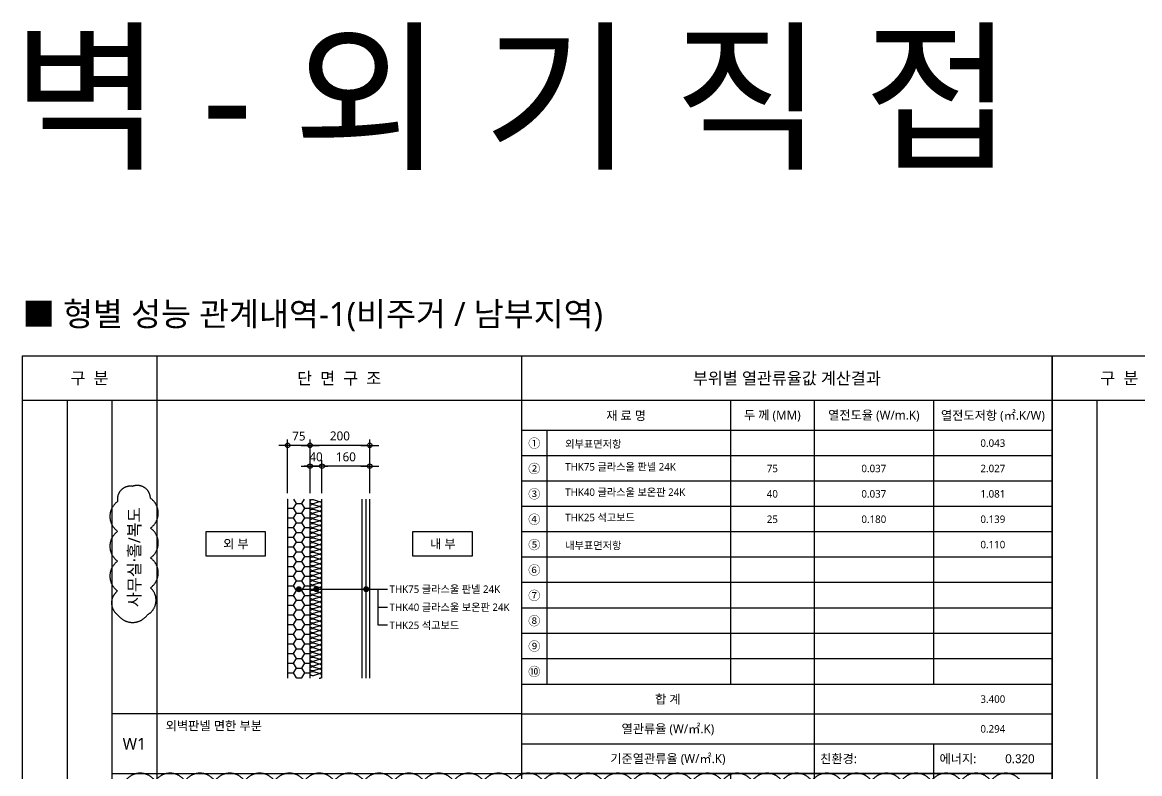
# Model space of a CAD drawing. Header units: millimetres. Extents: x 17329847 to 17386789, y -19727600 to -19720590.
# Drawn here: x 17329847 to 17333590, y -19723219 to -19720702 of the extents above; entities that cross this region are included whole.
import ezdxf
from ezdxf.enums import TextEntityAlignment as Align

# ---------------------------------------------------------------- set-up
doc = ezdxf.new("R2010")
doc.units = ezdxf.units.MM
doc.header["$LTSCALE"] = 100
doc.header["$MEASUREMENT"] = 0
doc.header["$PDMODE"] = 1
doc.header["$PDSIZE"] = -10
doc.linetypes.add('ACAD_ISO03W100', pattern=[30, 12, -18])
doc.layers.get('0').update_dxf_attribs({"linetype": 'CONTINUOUS'})
doc.layers.get('DEFPOINTS').update_dxf_attribs({"color": 171, "linetype": 'CONTINUOUS'})
for name, color, linetype in [('AA-MKXM', 7, 'CONTINUOUS'), ('AA-XXXX-TEXT', 3, 'CONTINUOUS'), ('DIM', 7, 'CONTINUOUS'), ('FIN(패널-T50 글라스울)', 6, 'CONTINUOUS'), ('HAT', 253, 'CONTINUOUS'), ('INS', 8, 'CONTINUOUS'), ('LEADER', 7, 'CONTINUOUS'), ('T-TEXT', 7, 'CONTINUOUS'), ('TEXT', 3, 'CONTINUOUS'), ('TEXT(실명)', 7, 'CONTINUOUS'), ('TEXT1-일반글씨', 3, 'CONTINUOUS'), ('TEXT2-제목', 7, 'CONTINUOUS'), ('WALL-석고보드', 7, 'CONTINUOUS'), ('도면폼', 7, 'CONTINUOUS')]:
    doc.layers.add(name, color=color, linetype=linetype)
doc.layers.add('VE변경사항적용-20220616', color=10, linetype='CONTINUOUS', plot=False)
doc.styles.add('@나눔바른고딕', font='NanumBarunGothic.ttf')
doc.styles.add('굴림', font='')
doc.styles.add('나눔바른고딕', font='NanumBarunGothic.ttf')
doc.styles.get('굴림').set_extended_font_data('Gulim')
doc.dimstyles.new('10 NDIM', dxfattribs={"dimscale": 10, "dimtxt": 3, "dimasz": 1, "dimexe": 2, "dimexo": 2, "dimgap": 1.5, "dimtad": 1, "dimdec": 0, "dimrnd": 0.25, "dimdsep": 46, "dimtxsty": '나눔바른고딕', "dimblk": 'DOT0', "dimcen": 1, "dimdle": 8, "dimclrd": 7, "dimclre": 7, "dimclrt": 7, "dimadec": 0, "dimazin": 0, "dimtfac": 1, "dimtdec": 0, "dimtix": 1, "dimtmove": 2, "dimatfit": 3, "dimldrblk": 'DOT0', "dimfxl": 1, "dimtolj": 1, "dimtzin": 0, "dimlwd": -1, "dimlwe": -1, "dimarcsym": 0})

# ---------------------------------------------------------------- blocks, each defined once
blk = doc.blocks.new('BOX1')
at = {"layer": '도면폼', "ltscale": 1000}
blk.add_line((1777.5, 1250), (0, 1250), dxfattribs=at)
at = {"layer": '도면폼', "color": 4, "ltscale": 1000}
for p, q in [((700, 1250), (700, 300)), ((980, 1250), (980, 0)), ((1380, 1250), (1380, 300)), ((1777.5, 1150), (0, 1150)), ((85, 1150), (85, 300)), ((0, 300), (1777.5, 300)), ((0, 200), (1777.5, 200)), ((0, 100), (1777.5, 100)), ((1380, 100), (1380, 0))]:
    blk.add_line(p, q, dxfattribs=at)
at = {"layer": '도면폼', "color": 8}
for p, q in [((1777.5, 1065), (0, 1065)), ((1777.5, 980), (0, 980)), ((1777.5, 895), (0, 895)), ((1777.5, 810), (0, 810)), ((1777.5, 725), (0, 725)), ((1777.5, 640), (0, 640)), ((1777.5, 555), (0, 555)), ((1777.5, 470), (0, 470)), ((1777.5, 385), (0, 385))]:
    blk.add_line(p, q, dxfattribs=at)
at = {"layer": 'TEXT1-일반글씨', "style": '나눔바른고딕'}
for s, p in [('재 료 명', (350, 1200)), ('두 께 (MM)', (840, 1200)), ('열전도율 (W/m.K)', (1180, 1200)), ('열전도저항 (㎡.K/W)', (1578.8, 1200)), ('①', (42.5, 1107.5)), ('②', (42.5, 1022.5)), ('③', (42.5, 937.5)), ('④', (42.5, 852.5)), ('⑤', (42.5, 767.5)), ('⑥', (42.5, 682.5)), ('⑦', (42.5, 597.5)), ('⑧', (42.5, 512.5)), ('⑨', (42.5, 427.5)), ('⑩', (42.5, 342.5)), ('합 계', (490, 250)), ('열관류율 (W/㎡.K)', (490, 150)), ('기준열관류율 (W/㎡.K)', (490, 50))]:
    blk.add_text(s, height=30, dxfattribs=at).set_placement(p, align=Align.MIDDLE)
for s, p in [('친환경:', (1000, 50)), ('에너지:', (1400, 50))]:
    blk.add_text(s, height=30, dxfattribs=at).set_placement(p, align=Align.MIDDLE_LEFT)
blk = doc.blocks.new('DOT0')
blk.add_line((-3, 0), (3, 0))
at = {"color": 6}
blk.add_circle((0, 0), 0.75, dxfattribs=at)
blk = doc.blocks.new('*D26')
at = {"layer": 'DEFPOINTS', "color": 0, "transparency": 16777216}
for p in [(17330736.2, -19722119.3), (17330736.2, -19722299.3), (17330811.2, -19722299.3)]:
    blk.add_point(p, dxfattribs=at)
at = {"layer": 'DIM', "color": 7, "transparency": 16777216}
for p, q in [((17330736.2, -19722279.3), (17330736.2, -19722099.3)), ((17330801.2, -19722119.3), (17330746.2, -19722119.3)), ((17330811.2, -19722279.3), (17330811.2, -19722099.3))]:
    blk.add_line(p, q, dxfattribs=at)
at = {"layer": 'DIM', "color": 7, "transparency": 16777216, "xscale": 10, "yscale": 10, "zscale": 10, "rotation": 180}
blk.add_blockref('DOT0', (17330736.2, -19722119.3), dxfattribs=at)
at = {"layer": 'DIM', "color": 7, "transparency": 16777216, "xscale": 10, "yscale": 10, "zscale": 10}
blk.add_blockref('DOT0', (17330811.2, -19722119.3), dxfattribs=at)
at = {"layer": 'DIM', "color": 7, "transparency": 16777216, "insert": (17330773.7, -19722088.3), "char_height": 30, "attachment_point": 5, "style": '나눔바른고딕'}
blk.add_mtext('\\A1;75', dxfattribs=at)
blk = doc.blocks.new('*D27')
at = {"layer": 'DEFPOINTS', "color": 0, "transparency": 16777216}
for p in [(17330811.2, -19722189.3), (17330811.2, -19722299.3), (17330851.2, -19722299.3)]:
    blk.add_point(p, dxfattribs=at)
at = {"layer": 'DIM', "color": 7, "transparency": 16777216}
for p, q in [((17330811.2, -19722279.3), (17330811.2, -19722169.3)), ((17330851.2, -19722279.3), (17330851.2, -19722169.3)), ((17330801.2, -19722189.3), (17330791.2, -19722189.3)), ((17330851.2, -19722189.3), (17330811.2, -19722189.3)), ((17330861.2, -19722189.3), (17330871.2, -19722189.3))]:
    blk.add_line(p, q, dxfattribs=at)
at = {"layer": 'DIM', "color": 7, "transparency": 16777216, "xscale": 10, "yscale": 10, "zscale": 10}
blk.add_blockref('DOT0', (17330811.2, -19722189.3), dxfattribs=at)
at = {"layer": 'DIM', "color": 7, "transparency": 16777216, "xscale": 10, "yscale": 10, "zscale": 10, "rotation": 180}
blk.add_blockref('DOT0', (17330851.2, -19722189.3), dxfattribs=at)
at = {"layer": 'DIM', "color": 7, "transparency": 16777216, "insert": (17330831.2, -19722158), "char_height": 30, "attachment_point": 5, "style": '나눔바른고딕'}
blk.add_mtext('\\A1;40', dxfattribs=at)
blk = doc.blocks.new('*D28')
at = {"layer": 'DEFPOINTS', "color": 0, "transparency": 16777216}
for p in [(17330811.2, -19722119.3), (17330811.2, -19722299.3), (17331011.2, -19722299.3)]:
    blk.add_point(p, dxfattribs=at)
at = {"layer": 'DIM', "color": 7, "transparency": 16777216}
for p, q in [((17330811.2, -19722279.3), (17330811.2, -19722099.3)), ((17331001.2, -19722119.3), (17330821.2, -19722119.3)), ((17331011.2, -19722279.3), (17331011.2, -19722099.3))]:
    blk.add_line(p, q, dxfattribs=at)
at = {"layer": 'DIM', "color": 7, "transparency": 16777216, "xscale": 10, "yscale": 10, "zscale": 10, "rotation": 180}
blk.add_blockref('DOT0', (17330811.2, -19722119.3), dxfattribs=at)
at = {"layer": 'DIM', "color": 7, "transparency": 16777216, "xscale": 10, "yscale": 10, "zscale": 10}
blk.add_blockref('DOT0', (17331011.2, -19722119.3), dxfattribs=at)
at = {"layer": 'DIM', "color": 7, "transparency": 16777216, "insert": (17330911.2, -19722088), "char_height": 30, "attachment_point": 5, "style": '나눔바른고딕'}
blk.add_mtext('\\A1;200', dxfattribs=at)
blk = doc.blocks.new('*D29')
at = {"layer": 'DEFPOINTS', "color": 0, "transparency": 16777216}
for p in [(17330851.2, -19722189.3), (17330851.2, -19722299.3), (17331011.2, -19722299.3)]:
    blk.add_point(p, dxfattribs=at)
at = {"layer": 'DIM', "color": 7, "transparency": 16777216}
for p, q in [((17330851.2, -19722279.3), (17330851.2, -19722169.3)), ((17331011.2, -19722279.3), (17331011.2, -19722169.3)), ((17331001.2, -19722189.3), (17330861.2, -19722189.3))]:
    blk.add_line(p, q, dxfattribs=at)
at = {"layer": 'DIM', "color": 7, "transparency": 16777216, "xscale": 10, "yscale": 10, "zscale": 10, "rotation": 180}
blk.add_blockref('DOT0', (17330851.2, -19722189.3), dxfattribs=at)
at = {"layer": 'DIM', "color": 7, "transparency": 16777216, "xscale": 10, "yscale": 10, "zscale": 10}
blk.add_blockref('DOT0', (17331011.2, -19722189.3), dxfattribs=at)
at = {"layer": 'DIM', "color": 7, "transparency": 16777216, "insert": (17330931.2, -19722158), "char_height": 30, "attachment_point": 5, "style": '나눔바른고딕'}
blk.add_mtext('\\A1;160', dxfattribs=at)

msp = doc.modelspace()

# ---------------------------------------------------------------- hatches: boundary and pattern name
at = {"layer": 'HAT', "ltscale": 1000}
h = msp.add_hatch(dxfattribs=at)
h.set_pattern_fill('HONEY', color=256, scale=150)
h.set_pattern_definition([(0, (17329359.192, -19720917.2), (28.125, 16.23798), [18.75, -37.5]), (120, (17329359.192, -19720917.2), (-28.125, 16.23798), [18.75, -37.5]), (60, (17329359.192, -19720917.2), (6e-15, 32.47595), [-37.5, 18.75])])
h.paths.add_polyline_path([(17330811.2, -19722899.3), (17330736.2, -19722899.3), (17330736.2, -19722299.3), (17330811.2, -19722299.3)])

# ---------------------------------------------------------------- linework, layer by layer
at = {"layer": 'AA-MKXM', "color": 7}
for points in [[(17330461.6, -19722489.3), (17330662.5, -19722489.3), (17330662.5, -19722409.3), (17330461.6, -19722409.3)], [(17331154.8, -19722489.3), (17331355.7, -19722489.3), (17331355.7, -19722409.3), (17331154.8, -19722409.3)]]:
    msp.add_lwpolyline(points, close=True, dxfattribs=at)
at = {"layer": 'FIN(패널-T50 글라스울)'}
for p, q in [((17330736.2, -19722299.3), (17330736.2, -19722899.3)), ((17330811.2, -19722899.3), (17330811.2, -19722299.3))]:
    msp.add_line(p, q, dxfattribs=at)
at = {"layer": 'INS'}
for points in [[(17330811.2, -19722899.3), (17330811.2, -19722299.3)], [(17330851.2, -19722899.3), (17330851.2, -19722299.3)]]:
    msp.add_lwpolyline(points, dxfattribs=at)
for points in [[(17330841.2, -19722323, 1.344031), (17330841.2, -19722309), (17330821.2, -19722315, -1.344031), (17330821.2, -19722301), (17330841.2, -19722307)], [(17330841.2, -19722339, 1.344031), (17330841.2, -19722325), (17330821.2, -19722331, -1.344031), (17330821.2, -19722317), (17330841.2, -19722323)], [(17330841.2, -19722355, 1.344031), (17330841.2, -19722341), (17330821.2, -19722347, -1.344031), (17330821.2, -19722333), (17330841.2, -19722339)], [(17330841.2, -19722371, 1.344031), (17330841.2, -19722357), (17330821.2, -19722363, -1.344031), (17330821.2, -19722349), (17330841.2, -19722355)], [(17330841.2, -19722387, 1.344031), (17330841.2, -19722373), (17330821.2, -19722379, -1.344031), (17330821.2, -19722365), (17330841.2, -19722371)], [(17330841.2, -19722403, 1.344031), (17330841.2, -19722389), (17330821.2, -19722395, -1.344031), (17330821.2, -19722381), (17330841.2, -19722387)], [(17330841.2, -19722419, 1.344031), (17330841.2, -19722405), (17330821.2, -19722411, -1.344031), (17330821.2, -19722397), (17330841.2, -19722403)], [(17330841.2, -19722435, 1.344031), (17330841.2, -19722421), (17330821.2, -19722427, -1.344031), (17330821.2, -19722413), (17330841.2, -19722419)], [(17330841.2, -19722451, 1.344031), (17330841.2, -19722437), (17330821.2, -19722443, -1.344031), (17330821.2, -19722429), (17330841.2, -19722435)], [(17330841.2, -19722467, 1.344031), (17330841.2, -19722453), (17330821.2, -19722459, -1.344031), (17330821.2, -19722445), (17330841.2, -19722451)], [(17330841.2, -19722483, 1.344031), (17330841.2, -19722469), (17330821.2, -19722475, -1.344031), (17330821.2, -19722461), (17330841.2, -19722467)], [(17330841.2, -19722499, 1.344031), (17330841.2, -19722485), (17330821.2, -19722491, -1.344031), (17330821.2, -19722477), (17330841.2, -19722483)], [(17330841.2, -19722515, 1.344031), (17330841.2, -19722501), (17330821.2, -19722507, -1.344031), (17330821.2, -19722493), (17330841.2, -19722499)], [(17330841.2, -19722531, 1.344031), (17330841.2, -19722517), (17330821.2, -19722523, -1.344031), (17330821.2, -19722509), (17330841.2, -19722515)], [(17330841.2, -19722547, 1.344031), (17330841.2, -19722533), (17330821.2, -19722539, -1.344031), (17330821.2, -19722525), (17330841.2, -19722531)], [(17330841.2, -19722563, 1.344031), (17330841.2, -19722549), (17330821.2, -19722555, -1.344031), (17330821.2, -19722541), (17330841.2, -19722547)], [(17330841.2, -19722579, 1.344031), (17330841.2, -19722565), (17330821.2, -19722571, -1.344031), (17330821.2, -19722557), (17330841.2, -19722563)], [(17330841.2, -19722595, 1.344031), (17330841.2, -19722581), (17330821.2, -19722587, -1.344031), (17330821.2, -19722573), (17330841.2, -19722579)], [(17330841.2, -19722611, 1.344031), (17330841.2, -19722597), (17330821.2, -19722603, -1.344031), (17330821.2, -19722589), (17330841.2, -19722595)], [(17330841.2, -19722627, 1.344031), (17330841.2, -19722613), (17330821.2, -19722619, -1.344031), (17330821.2, -19722605), (17330841.2, -19722611)], [(17330841.2, -19722643, 1.344031), (17330841.2, -19722629), (17330821.2, -19722635, -1.344031), (17330821.2, -19722621), (17330841.2, -19722627)], [(17330841.2, -19722659, 1.344031), (17330841.2, -19722645), (17330821.2, -19722651, -1.344031), (17330821.2, -19722637), (17330841.2, -19722643)], [(17330841.2, -19722675, 1.344031), (17330841.2, -19722661), (17330821.2, -19722667, -1.344031), (17330821.2, -19722653), (17330841.2, -19722659)], [(17330841.2, -19722691, 1.344031), (17330841.2, -19722677), (17330821.2, -19722683, -1.344031), (17330821.2, -19722669), (17330841.2, -19722675)], [(17330841.2, -19722707, 1.344031), (17330841.2, -19722693), (17330821.2, -19722699, -1.344031), (17330821.2, -19722685), (17330841.2, -19722691)], [(17330841.2, -19722723, 1.344031), (17330841.2, -19722709), (17330821.2, -19722715, -1.344031), (17330821.2, -19722701), (17330841.2, -19722707)], [(17330841.2, -19722739, 1.344031), (17330841.2, -19722725), (17330821.2, -19722731, -1.344031), (17330821.2, -19722717), (17330841.2, -19722723)], [(17330841.2, -19722755, 1.344031), (17330841.2, -19722741), (17330821.2, -19722747, -1.344031), (17330821.2, -19722733), (17330841.2, -19722739)], [(17330841.2, -19722771, 1.344031), (17330841.2, -19722757), (17330821.2, -19722763, -1.344031), (17330821.2, -19722749), (17330841.2, -19722755)], [(17330841.2, -19722787, 1.344031), (17330841.2, -19722773), (17330821.2, -19722779, -1.344031), (17330821.2, -19722765), (17330841.2, -19722771)], [(17330841.2, -19722803, 1.344031), (17330841.2, -19722789), (17330821.2, -19722795, -1.344031), (17330821.2, -19722781), (17330841.2, -19722787)], [(17330841.2, -19722819, 1.344031), (17330841.2, -19722805), (17330821.2, -19722811, -1.344031), (17330821.2, -19722797), (17330841.2, -19722803)], [(17330841.2, -19722835, 1.344031), (17330841.2, -19722821), (17330821.2, -19722827, -1.344031), (17330821.2, -19722813), (17330841.2, -19722819)], [(17330841.2, -19722851, 1.344031), (17330841.2, -19722837), (17330821.2, -19722843, -1.344031), (17330821.2, -19722829), (17330841.2, -19722835)], [(17330841.2, -19722867, 1.344031), (17330841.2, -19722853), (17330821.2, -19722859, -1.344031), (17330821.2, -19722845), (17330841.2, -19722851)], [(17330841.2, -19722883, 1.344031), (17330841.2, -19722869), (17330821.2, -19722875, -1.344031), (17330821.2, -19722861), (17330841.2, -19722867)], [(17330841.2, -19722899, 1.344031), (17330841.2, -19722885), (17330821.2, -19722891, -1.344031), (17330821.2, -19722877), (17330841.2, -19722883)]]:
    msp.add_lwpolyline(points, format="xyb", dxfattribs=at)
at = {"layer": 'LEADER'}
for p, q in [((17330773.7, -19722601.3), (17331071.2, -19722601.3)), ((17331038.6, -19722601.3), (17331038.6, -19722720.3)), ((17331038.6, -19722661.8), (17331071.2, -19722661.8)), ((17331038.6, -19722720.3), (17331071.2, -19722720.3))]:
    msp.add_line(p, q, dxfattribs=at)
at = {"layer": 'TEXT(실명)', "const_width": 10}
for points in [[(17330778.7, -19722601.3, -1), (17330768.7, -19722601.3, -1)], [(17330837, -19722601.3, -1), (17330827, -19722601.3, -1)], [(17331004.3, -19722601.3, -1), (17330994.3, -19722601.3, -1)]]:
    msp.add_lwpolyline(points, format="xyb", close=True, dxfattribs=at)
at = {"layer": 'VE변경사항적용-20220616', "linetype": 'ACAD_ISO03W100'}
msp.add_lwpolyline([(17330166.7, -19722686.7, 0.520567), (17330266.7, -19722686.7, 0.520567), (17330276.5, -19722596.5, 0.520567), (17330276.5, -19722496.5, 0.520567), (17330276.5, -19722396.5, 0.520567), (17330276.5, -19722296.5, 0.520567), (17330216.2, -19722256.8, 0.520567), (17330166.7, -19722307.4, 0.520567), (17330166.7, -19722407.4, 0.520567), (17330166.7, -19722507.4, 0.520567), (17330166.7, -19722607.4, 0.520567)], format="xyb", close=True, dxfattribs=at)
msp.add_lwpolyline([(17333192.2, -19723243.9, 0.520567), (17333092.2, -19723243.9, 0.520567), (17332992.2, -19723243.9, 0.520567), (17332892.2, -19723243.9, 0.520567), (17332792.2, -19723243.9, 0.520567), (17332692.2, -19723243.9, 0.520567), (17332592.2, -19723243.9, 0.520567), (17332492.2, -19723243.9, 0.520567), (17332392.2, -19723243.9, 0.520567), (17332292.2, -19723243.9, 0.520567), (17332192.2, -19723243.9, 0.520567), (17332092.2, -19723243.9, 0.520567), (17331992.2, -19723243.9, 0.520567), (17331892.2, -19723243.9, 0.520567), (17331792.2, -19723243.9, 0.520567), (17331692.2, -19723243.9, 0.520567), (17331592.2, -19723243.9, 0.520567), (17331492.2, -19723243.9, 0.520567), (17331392.2, -19723243.9, 0.520567), (17331292.2, -19723243.9, 0.520567), (17331192.2, -19723243.9, 0.520567), (17331092.2, -19723243.9, 0.520567), (17330992.2, -19723243.9, 0.520567), (17330892.2, -19723243.9, 0.520567), (17330792.2, -19723243.9, 0.520567), (17330692.2, -19723243.9, 0.520567), (17330592.2, -19723243.9, 0.520567), (17330492.2, -19723243.9, 0.520567), (17330392.2, -19723243.9, 0.520567), (17330292.2, -19723243.9, 0.520567), (17330192.2, -19723243.9, 0.520567)], format="xyb", dxfattribs=at)
at = {"layer": 'WALL-석고보드'}
for points in [[(17330986.2, -19722899.3), (17330986.2, -19722299.3)], [(17330998.7, -19722899.3), (17330998.7, -19722299.3)], [(17331011.2, -19722899.3), (17331011.2, -19722299.3)]]:
    msp.add_lwpolyline(points, dxfattribs=at)
at = {"layer": '도면폼'}
for p, q in [((17330297.4, -19721819.3), (17330297.4, -19726969.3)), ((17331519.9, -19721819.3), (17331519.9, -19726969.3)), ((17336747.4, -19721969.3), (17333297.4, -19721969.3)), ((17333447.4, -19721969.3), (17333447.4, -19726969.3))]:
    msp.add_line(p, q, dxfattribs=at)
at = {"layer": '도면폼', "ltscale": 1000}
for p, q in [((17333297.4, -19721969.3), (17329847.4, -19721969.3)), ((17329997.4, -19721969.3), (17329997.4, -19726969.3)), ((17330147.4, -19721969.3), (17330147.4, -19726969.3)), ((17330147.4, -19723219.3), (17333297.4, -19723219.3))]:
    msp.add_line(p, q, dxfattribs=at)
at = {"layer": '도면폼', "color": 4, "ltscale": 1000}
msp.add_line((17331519.9, -19723019.3), (17330147.4, -19723019.3), dxfattribs=at)
at = {"layer": '도면폼'}
for points in [[(17329847.4, -19721819.3), (17333297.4, -19721819.3), (17333297.4, -19726969.3), (17329847.4, -19726969.3)], [(17333297.4, -19721819.3), (17336747.4, -19721819.3), (17336747.4, -19726969.3), (17333297.4, -19726969.3)]]:
    msp.add_lwpolyline(points, close=True, dxfattribs=at)

# ---------------------------------------------------------------- block references
at = {"layer": 'TEXT', "color": 3}
for p in [(17331519.9, -19723219.3), (17331519.9, -19724469.3)]:
    msp.add_blockref('BOX1', p, dxfattribs=at)

# ---------------------------------------------------------------- texts
at = {"layer": 'AA-XXXX-TEXT', "style": '@나눔바른고딕'}
msp.add_text('사무실·홀/복도', height=40, rotation=90, dxfattribs=at).set_placement((17330222.4, -19722494.3), align=Align.MIDDLE_CENTER)
at = {"layer": 'AA-XXXX-TEXT', "style": '나눔바른고딕'}
msp.add_text('W1', height=40, dxfattribs=at).set_placement((17330222.4, -19723119.3), align=Align.MIDDLE)
at = {"layer": 'DEFPOINTS'}
for s, height, style, p in [('벽 - 외 기 직 접', 400, '나눔바른고딕', (17329812.3, -19720953.4)), ('외벽판넬 면한 부분', 30, '굴림', (17330327.3, -19723058.7))]:
    msp.add_text(s, height=height, dxfattribs=dict(at, style=style)).set_placement(p, align=Align.MIDDLE_LEFT)
at = {"layer": 'T-TEXT', "style": '나눔바른고딕'}
msp.add_text('■ 형별 성능 관계내역-1(비주거 / 남부지역)', height=80, dxfattribs=at).set_placement((17329847.4, -19721719.3))
at = {"layer": 'TEXT', "style": '나눔바른고딕'}
for s, p in [('외부표면저항', (17331666, -19722114.9)), ('THK75 글라스울 판넬 24K', (17331666, -19722191.3)), ('THK40 글라스울 보온판 24K', (17331666, -19722276.3)), ('THK25 석고보드', (17331666, -19722361)), ('내부표면저항', (17331666, -19722454.9)), ('THK75 글라스울 판넬 24K', (17331077.4, -19722601.3)), ('THK40 글라스울 보온판 24K', (17331077.4, -19722661.8)), ('THK25 석고보드', (17331077.4, -19722722.3))]:
    msp.add_text(s, height=25, dxfattribs=at).set_placement(p, align=Align.MIDDLE_LEFT)
for s, height, p in [('0.043', 25, (17333098.6, -19722111.8)), ('75', 25, (17332359.9, -19722196.8)), ('0.037', 25, (17332699.9, -19722196.8)), ('2.027', 25, (17333098.6, -19722196.8)), ('40', 25, (17332359.9, -19722281.8)), ('0.037', 25, (17332699.9, -19722281.8)), ('1.081', 25, (17333098.6, -19722281.8)), ('25', 25, (17332359.9, -19722366.8)), ('0.180', 25, (17332699.9, -19722366.8)), ('0.139', 25, (17333098.6, -19722366.8)), ('외 부', 30, (17330562.8, -19722449.3)), ('내 부', 30, (17331256, -19722449.3)), ('0.110', 25, (17333098.6, -19722451.8)), ('3.400', 25, (17333098.6, -19722969.3)), ('0.294', 25, (17333098.6, -19723069.3))]:
    msp.add_text(s, height=height, dxfattribs=at).set_placement(p, align=Align.MIDDLE_CENTER)
at = {"layer": 'TEXT', "color": 2, "style": '굴림'}
msp.add_text('0.320', height=30, dxfattribs=at).set_placement((17333238.3, -19723169.3), align=Align.MIDDLE_RIGHT)
at = {"layer": 'TEXT2-제목', "style": '나눔바른고딕'}
for s, p in [('구  분', (17330072.4, -19721894.3)), ('단  면  구  조', (17330908.6, -19721894.3)), ('부위별 열관류율값 계산결과', (17332408.6, -19721894.3)), ('구  분', (17333522.4, -19721894.3))]:
    msp.add_text(s, height=40, dxfattribs=at).set_placement(p, align=Align.MIDDLE)

# ---------------------------------------------------------------- dimensions: what is measured, and where the dimension line sits
at = {"layer": 'DIM'}
for base, p1, p2, picture, middle in [((17330736.2, -19722119.3), (17330811.2, -19722299.3), (17330736.2, -19722299.3), '*D26', (17330773.7, -19722088.3)), ((17330811.2, -19722119.3), (17331011.2, -19722299.3), (17330811.2, -19722299.3), '*D28', (17330911.2, -19722088)), ((17330811.2, -19722189.3), (17330851.2, -19722299.3), (17330811.2, -19722299.3), '*D27', (17330831.2, -19722158)), ((17330851.2, -19722189.3), (17331011.2, -19722299.3), (17330851.2, -19722299.3), '*D29', (17330931.2, -19722158))]:
    dim = msp.add_linear_dim(base=base, p1=p1, p2=p2, dimstyle='10 NDIM', dxfattribs=at)
    dim.commit()
    dim.dimension.update_dxf_attribs({"geometry": picture, "text_midpoint": middle})

doc.saveas('drawing.dxf')
